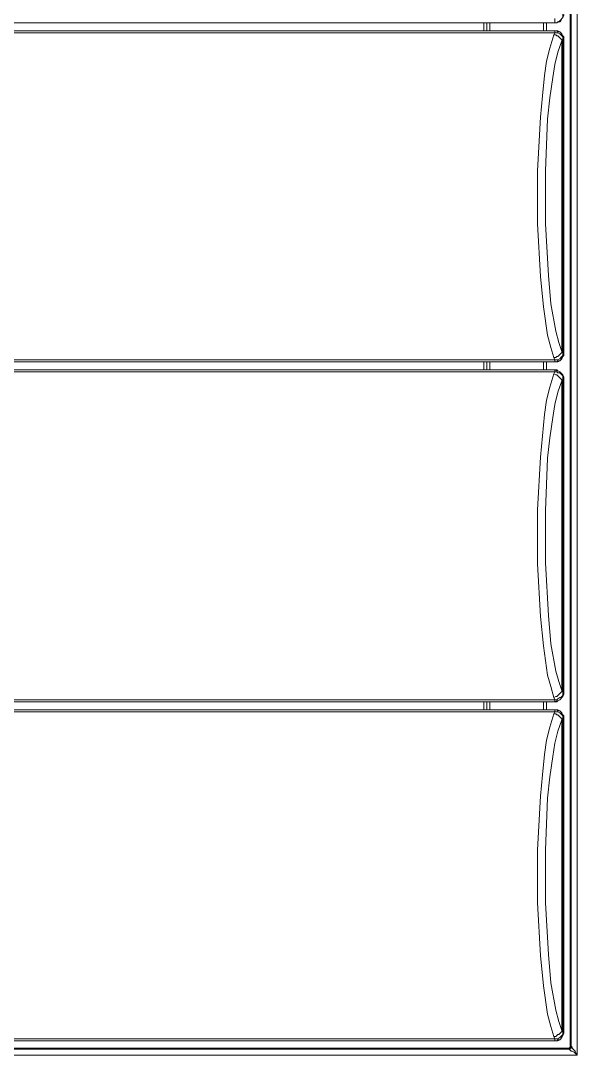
# Model space of a CAD drawing. Header units: centimetres. Extents: x -12.5 to 12.5, y -6.1 to 6.1.
# Drawn here: x 2.024 to 3.958, y -3.584 to 0.012 of the extents above; entities that cross this region are included whole.
import ezdxf

# ---------------------------------------------------------------- set-up
doc = ezdxf.new("R2010")
doc.units = ezdxf.units.CM
doc.header["$MEASUREMENT"] = 0
doc.layers.add('Camada 1', color=7, linetype='Continuous')

msp = doc.modelspace()

# ---------------------------------------------------------------- linework, layer by layer
at = {"layer": 'Camada 1', "color": 251, "lineweight": 9}
for points in [[(3.95838, 3.56612), (3.95838, 3.56612), (3.95838, -3.5839), (3.95838, -3.5839)], [(3.93367, 3.53436), (3.93367, 3.53436), (3.93367, -3.54861), (3.93367, -3.54861)], [(3.9372, -3.55214), (3.9372, -3.55214), (3.9372, 3.53789), (3.9372, 3.53789)], [(3.88003, 0.00522), (3.88003, 0.00522), (0.16881, 0.00522), (0.16881, 0.00522)], [(0.16881, 0.00522), (0.16881, 0.00522), (3.88003, 0.00522), (3.88003, 0.00522)], [(3.63309, -0.02301), (3.63309, -0.02301), (3.63309, 0.00522), (3.63309, 0.00522)], [(3.64367, 0.00522), (3.64367, 0.00522), (3.64367, -0.02301), (3.64367, -0.02301)], [(3.64367, -0.02301), (3.64367, -0.02301), (3.64367, 0.00522), (3.64367, 0.00522)], [(3.65425, 0.00522), (3.65425, 0.00522), (3.65425, -0.02301), (3.65425, -0.02301)], [(3.84123, -0.02301), (3.84123, -0.02301), (3.84123, 0.00522), (3.84123, 0.00522)], [(3.84123, -0.02301), (3.84123, -0.02301), (3.84123, 0.00522), (3.84123, 0.00522)], [(3.85181, 0.00522), (3.85181, 0.00522), (3.85181, -0.02301), (3.85181, -0.02301)], [(3.88003, 0.00522), (3.88003, 0.00522), (3.88003, 0.00522), (3.88003, 0.00522)], [(0.16881, -0.02301), (0.16881, -0.02301), (3.88003, -0.02301), (3.88003, -0.02301)], [(3.88003, -0.02301), (3.88003, -0.02301), (0.16881, -0.02301), (0.16881, -0.02301)], [(3.88003, -0.03006), (3.88003, -0.03006), (0.16881, -0.03006), (0.16881, -0.03006)], [(3.8765, -0.03712), (3.8765, -0.03712), (3.88003, -0.03006), (3.88003, -0.03006)], [(3.88003, -0.02301), (3.88003, -0.02301), (3.88003, -0.02301), (3.88003, -0.02301)], [(3.88003, -0.02301), (3.88003, -0.02301), (3.88003, -0.02301), (3.88003, -0.02301)], [(3.90825, -0.05123), (3.90825, -0.05123), (3.90473, -0.05828), (3.90473, -0.05828)], [(3.90473, -1.13778), (3.90473, -1.13778), (3.90473, -0.05828), (3.90473, -0.05828)], [(3.90825, -0.05123), (3.90825, -0.05123), (3.90825, -0.05123), (3.90825, -0.05123)], [(3.90825, -0.05123), (3.90825, -0.05123), (3.90825, -1.14484), (3.90825, -1.14484)], [(3.91178, -0.05123), (3.91178, -0.05123), (3.90825, -0.05123), (3.90825, -0.05123)], [(3.91178, -1.14484), (3.91178, -1.14484), (3.91178, -0.05123), (3.91178, -0.05123)], [(3.90473, -1.13778), (3.90473, -1.13778), (3.90825, -1.14484), (3.90825, -1.14484)], [(3.90825, -1.14484), (3.90825, -1.14484), (3.90825, -1.14484), (3.90825, -1.14484)], [(3.90825, -1.14484), (3.90825, -1.14484), (3.91178, -1.14484), (3.91178, -1.14484)], [(0.16881, -1.16601), (0.16881, -1.16601), (3.88003, -1.16601), (3.88003, -1.16601)], [(3.88003, -1.17306), (3.88003, -1.17306), (0.16881, -1.17306), (0.16881, -1.17306)], [(0.16881, -1.17306), (0.16881, -1.17306), (3.88003, -1.17306), (3.88003, -1.17306)], [(3.63309, -1.20129), (3.63309, -1.20129), (3.63309, -1.17306), (3.63309, -1.17306)], [(3.64367, -1.17306), (3.64367, -1.17306), (3.64367, -1.20129), (3.64367, -1.20129)], [(3.64367, -1.20129), (3.64367, -1.20129), (3.64367, -1.17306), (3.64367, -1.17306)], [(3.65425, -1.17306), (3.65425, -1.17306), (3.65425, -1.20129), (3.65425, -1.20129)], [(3.84123, -1.20129), (3.84123, -1.20129), (3.84123, -1.17306), (3.84123, -1.17306)], [(3.84123, -1.20129), (3.84123, -1.20129), (3.84123, -1.17306), (3.84123, -1.17306)], [(3.85181, -1.17306), (3.85181, -1.17306), (3.85181, -1.20129), (3.85181, -1.20129)], [(3.88003, -1.16601), (3.88003, -1.16601), (3.8765, -1.15895), (3.8765, -1.15895)], [(3.88003, -1.17306), (3.88003, -1.17306), (3.88003, -1.17306), (3.88003, -1.17306)], [(3.88003, -1.17306), (3.88003, -1.17306), (3.88003, -1.17306), (3.88003, -1.17306)], [(0.16881, -1.20129), (0.16881, -1.20129), (3.88003, -1.20129), (3.88003, -1.20129)], [(3.88003, -1.20129), (3.88003, -1.20129), (0.16881, -1.20129), (0.16881, -1.20129)], [(3.88003, -1.20834), (3.88003, -1.20834), (0.16881, -1.20834), (0.16881, -1.20834)], [(3.8765, -1.2154), (3.8765, -1.2154), (3.88003, -1.20834), (3.88003, -1.20834)], [(3.88003, -1.20129), (3.88003, -1.20129), (3.88003, -1.20129), (3.88003, -1.20129)], [(3.88003, -1.20129), (3.88003, -1.20129), (3.88003, -1.20129), (3.88003, -1.20129)], [(3.90825, -1.23304), (3.90825, -1.23304), (3.90473, -1.24009), (3.90473, -1.24009)], [(3.90473, -2.31606), (3.90473, -2.31606), (3.90473, -1.24009), (3.90473, -1.24009)], [(3.90825, -1.23304), (3.90825, -1.23304), (3.90825, -1.23304), (3.90825, -1.23304)], [(3.90825, -1.23304), (3.90825, -1.23304), (3.90825, -2.32312), (3.90825, -2.32312)], [(3.91178, -1.23304), (3.91178, -1.23304), (3.90825, -1.23304), (3.90825, -1.23304)], [(3.91178, -2.32312), (3.91178, -2.32312), (3.91178, -1.23304), (3.91178, -1.23304)], [(3.90473, -2.31606), (3.90473, -2.31606), (3.90825, -2.32312), (3.90825, -2.32312)], [(3.90825, -2.32312), (3.90825, -2.32312), (3.90825, -2.32312), (3.90825, -2.32312)], [(3.90825, -2.32312), (3.90825, -2.32312), (3.91178, -2.32312), (3.91178, -2.32312)], [(0.16881, -2.34781), (0.16881, -2.34781), (3.88003, -2.34781), (3.88003, -2.34781)], [(3.88003, -2.35487), (3.88003, -2.35487), (0.16881, -2.35487), (0.16881, -2.35487)], [(0.16881, -2.35487), (0.16881, -2.35487), (3.88003, -2.35487), (3.88003, -2.35487)], [(3.63309, -2.38309), (3.63309, -2.38309), (3.63309, -2.35487), (3.63309, -2.35487)], [(3.64367, -2.35487), (3.64367, -2.35487), (3.64367, -2.38309), (3.64367, -2.38309)], [(3.64367, -2.38309), (3.64367, -2.38309), (3.64367, -2.35487), (3.64367, -2.35487)], [(3.65425, -2.35487), (3.65425, -2.35487), (3.65425, -2.38309), (3.65425, -2.38309)], [(3.84123, -2.38309), (3.84123, -2.38309), (3.84123, -2.35487), (3.84123, -2.35487)], [(3.84123, -2.38309), (3.84123, -2.38309), (3.84123, -2.35487), (3.84123, -2.35487)], [(3.85181, -2.35487), (3.85181, -2.35487), (3.85181, -2.38309), (3.85181, -2.38309)], [(3.88003, -2.34781), (3.88003, -2.34781), (3.8765, -2.34076), (3.8765, -2.34076)], [(3.88003, -2.35487), (3.88003, -2.35487), (3.88003, -2.35487), (3.88003, -2.35487)], [(3.88003, -2.35487), (3.88003, -2.35487), (3.88003, -2.35487), (3.88003, -2.35487)], [(0.16881, -2.38309), (0.16881, -2.38309), (3.88003, -2.38309), (3.88003, -2.38309)], [(3.88003, -2.38309), (3.88003, -2.38309), (0.16881, -2.38309), (0.16881, -2.38309)], [(3.88003, -2.39015), (3.88003, -2.39015), (0.16881, -2.39015), (0.16881, -2.39015)], [(3.8765, -2.3972), (3.8765, -2.3972), (3.88003, -2.39015), (3.88003, -2.39015)], [(3.88003, -2.38309), (3.88003, -2.38309), (3.88003, -2.38309), (3.88003, -2.38309)], [(3.88003, -2.38309), (3.88003, -2.38309), (3.88003, -2.38309), (3.88003, -2.38309)], [(3.90825, -2.41131), (3.90825, -2.41131), (3.90473, -2.41837), (3.90473, -2.41837)], [(3.90473, -3.49787), (3.90473, -3.49787), (3.90473, -2.41837), (3.90473, -2.41837)], [(3.90825, -2.41131), (3.90825, -2.41131), (3.90825, -2.41131), (3.90825, -2.41131)], [(3.90825, -2.41131), (3.90825, -2.41131), (3.90825, -3.50492), (3.90825, -3.50492)], [(3.91178, -2.41131), (3.91178, -2.41131), (3.90825, -2.41131), (3.90825, -2.41131)], [(3.91178, -3.50492), (3.91178, -3.50492), (3.91178, -2.41131), (3.91178, -2.41131)], [(3.88003, -3.52608), (3.88003, -3.52608), (3.8765, -3.51903), (3.8765, -3.51903)], [(3.90473, -3.49787), (3.90473, -3.49787), (3.90825, -3.50492), (3.90825, -3.50492)], [(3.90825, -3.50492), (3.90825, -3.50492), (3.90825, -3.50492), (3.90825, -3.50492)], [(3.90825, -3.50492), (3.90825, -3.50492), (3.91178, -3.50492), (3.91178, -3.50492)], [(3.92662, -3.55921), (3.92662, -3.55921), (0.12221, -3.55921), (0.12221, -3.55921)], [(0.16881, -3.52608), (0.16881, -3.52608), (3.88003, -3.52608), (3.88003, -3.52608)], [(3.88003, -3.53314), (3.88003, -3.53314), (0.16881, -3.53314), (0.16881, -3.53314)], [(0.16881, -3.53314), (0.16881, -3.53314), (3.88003, -3.53314), (3.88003, -3.53314)], [(3.88003, -3.53314), (3.88003, -3.53314), (3.88003, -3.53314), (3.88003, -3.53314)], [(3.88003, -3.53314), (3.88003, -3.53314), (3.88003, -3.53314), (3.88003, -3.53314)], [(3.92662, -3.56273), (3.92662, -3.56273), (3.92662, -3.55921), (3.92662, -3.55921)], [(3.93367, -3.54861), (3.93367, -3.54861), (3.9372, -3.55214), (3.9372, -3.55214)], [(3.95838, -3.5839), (3.95838, -3.5839), (0.09045, -3.5839), (0.09045, -3.5839)], [(0.12221, -3.56273), (0.12221, -3.56273), (3.92662, -3.56273), (3.92662, -3.56273)]]:
    msp.add_open_spline(points, degree=3, dxfattribs=at)
for points, knots in [([(3.88003, 0.00522), (3.88003, 0.00522), (3.88709, 0.00522), (3.88709, 0.00522), (3.88709, 0.00522), (3.89062, 0.00874), (3.89062, 0.00874), (3.89062, 0.00874), (3.89767, 0.01227), (3.89767, 0.01227), (3.89767, 0.01227), (3.9012, 0.0158), (3.9012, 0.0158), (3.9012, 0.0158), (3.90473, 0.01933), (3.90473, 0.01933), (3.90473, 0.01933), (3.90825, 0.02285), (3.90825, 0.02285), (3.90825, 0.02285), (3.90825, 0.02991), (3.90825, 0.02991), (3.90825, 0.02991), (3.90825, 0.03697), (3.90825, 0.03697)], [0, 0, 0, 0, 0.125, 0.125, 0.125, 0.25, 0.25, 0.25, 0.375, 0.375, 0.375, 0.5, 0.5, 0.5, 0.625, 0.625, 0.625, 0.75, 0.75, 0.75, 0.875, 0.875, 0.875, 1, 1, 1, 1]), ([(3.91178, 0.03344), (3.91178, 0.03344), (3.91178, 0.02991), (3.91178, 0.02991), (3.91178, 0.02991), (3.90825, 0.02285), (3.90825, 0.02285), (3.90825, 0.02285), (3.90473, 0.01933), (3.90473, 0.01933), (3.90473, 0.01933), (3.9012, 0.01227), (3.9012, 0.01227), (3.9012, 0.01227), (3.89767, 0.00874), (3.89767, 0.00874), (3.89767, 0.00874), (3.89414, 0.00874), (3.89414, 0.00874), (3.89414, 0.00874), (3.88709, 0.00522), (3.88709, 0.00522), (3.88709, 0.00522), (3.88003, 0.00522), (3.88003, 0.00522)], [0, 0, 0, 0, 0.125, 0.125, 0.125, 0.25, 0.25, 0.25, 0.375, 0.375, 0.375, 0.5, 0.5, 0.5, 0.625, 0.625, 0.625, 0.75, 0.75, 0.75, 0.875, 0.875, 0.875, 1, 1, 1, 1]), ([(3.88003, 0.00522), (3.88003, 0.00522), (3.88003, 0.00522), (3.88003, 0.00522), (3.88003, 0.00522), (3.88003, 0.00874), (3.88003, 0.00874), (3.88003, 0.00874), (3.88003, 0.01227), (3.88003, 0.01227), (3.88003, 0.01227), (3.88003, 0.0158), (3.88003, 0.0158), (3.88003, 0.0158), (3.88003, 0.01933), (3.88003, 0.01933)], [0, 0, 0, 0, 0.2, 0.2, 0.2, 0.4, 0.4, 0.4, 0.6, 0.6, 0.6, 0.8, 0.8, 0.8, 1, 1, 1, 1]), ([(3.88003, -0.02301), (3.88003, -0.02301), (3.88709, -0.02301), (3.88709, -0.02301), (3.88709, -0.02301), (3.89062, -0.02654), (3.89062, -0.02654), (3.89062, -0.02654), (3.89767, -0.02654), (3.89767, -0.02654), (3.89767, -0.02654), (3.9012, -0.03006), (3.9012, -0.03006), (3.9012, -0.03006), (3.90473, -0.03712), (3.90473, -0.03712), (3.90473, -0.03712), (3.90825, -0.04065), (3.90825, -0.04065), (3.90825, -0.04065), (3.90825, -0.0477), (3.90825, -0.0477), (3.90825, -0.0477), (3.90825, -0.05123), (3.90825, -0.05123)], [0, 0, 0, 0, 0.125, 0.125, 0.125, 0.25, 0.25, 0.25, 0.375, 0.375, 0.375, 0.5, 0.5, 0.5, 0.625, 0.625, 0.625, 0.75, 0.75, 0.75, 0.875, 0.875, 0.875, 1, 1, 1, 1]), ([(3.88003, -0.03006), (3.88003, -0.03006), (3.88003, -0.02654), (3.88003, -0.02654), (3.88003, -0.02654), (3.88003, -0.02301), (3.88003, -0.02301)], [0, 0, 0, 0, 0.5, 0.5, 0.5, 1, 1, 1, 1]), ([(3.88003, -0.02301), (3.88003, -0.02301), (3.88709, -0.02301), (3.88709, -0.02301), (3.88709, -0.02301), (3.89062, -0.02654), (3.89062, -0.02654), (3.89062, -0.02654), (3.89767, -0.02654), (3.89767, -0.02654), (3.89767, -0.02654), (3.9012, -0.03006), (3.9012, -0.03006), (3.9012, -0.03006), (3.90473, -0.03712), (3.90473, -0.03712), (3.90473, -0.03712), (3.90825, -0.04065), (3.90825, -0.04065), (3.90825, -0.04065), (3.90825, -0.0477), (3.90825, -0.0477), (3.90825, -0.0477), (3.90825, -0.05123), (3.90825, -0.05123)], [0, 0, 0, 0, 0.125, 0.125, 0.125, 0.25, 0.25, 0.25, 0.375, 0.375, 0.375, 0.5, 0.5, 0.5, 0.625, 0.625, 0.625, 0.75, 0.75, 0.75, 0.875, 0.875, 0.875, 1, 1, 1, 1]), ([(3.91178, -0.05123), (3.91178, -0.05123), (3.91178, -0.04417), (3.91178, -0.04417), (3.91178, -0.04417), (3.90825, -0.04065), (3.90825, -0.04065), (3.90825, -0.04065), (3.90473, -0.03359), (3.90473, -0.03359), (3.90473, -0.03359), (3.9012, -0.03006), (3.9012, -0.03006), (3.9012, -0.03006), (3.89767, -0.02654), (3.89767, -0.02654), (3.89767, -0.02654), (3.89062, -0.02301), (3.89062, -0.02301), (3.89062, -0.02301), (3.88709, -0.02301), (3.88709, -0.02301), (3.88709, -0.02301), (3.88003, -0.02301), (3.88003, -0.02301)], [0, 0, 0, 0, 0.125, 0.125, 0.125, 0.25, 0.25, 0.25, 0.375, 0.375, 0.375, 0.5, 0.5, 0.5, 0.625, 0.625, 0.625, 0.75, 0.75, 0.75, 0.875, 0.875, 0.875, 1, 1, 1, 1]), ([(3.88003, -0.03006), (3.88003, -0.03006), (3.88709, -0.03006), (3.88709, -0.03006), (3.88709, -0.03006), (3.89062, -0.03006), (3.89062, -0.03006), (3.89062, -0.03006), (3.89767, -0.03359), (3.89767, -0.03359), (3.89767, -0.03359), (3.9012, -0.03712), (3.9012, -0.03712), (3.9012, -0.03712), (3.90473, -0.04065), (3.90473, -0.04065), (3.90473, -0.04065), (3.90825, -0.04417), (3.90825, -0.04417), (3.90825, -0.04417), (3.90825, -0.0477), (3.90825, -0.0477), (3.90825, -0.0477), (3.90825, -0.05123), (3.90825, -0.05123)], [0, 0, 0, 0, 0.125, 0.125, 0.125, 0.25, 0.25, 0.25, 0.375, 0.375, 0.375, 0.5, 0.5, 0.5, 0.625, 0.625, 0.625, 0.75, 0.75, 0.75, 0.875, 0.875, 0.875, 1, 1, 1, 1]), ([(3.8765, -1.15895), (3.8765, -1.15895), (3.86592, -1.12367), (3.86592, -1.12367), (3.86592, -1.12367), (3.85534, -1.08134), (3.85534, -1.08134), (3.85534, -1.08134), (3.84123, -0.98256), (3.84123, -0.98256), (3.84123, -0.98256), (3.83064, -0.87673), (3.83064, -0.87673), (3.83064, -0.87673), (3.82006, -0.69328), (3.82006, -0.69328), (3.82006, -0.69328), (3.82006, -0.50984), (3.82006, -0.50984), (3.82006, -0.50984), (3.83064, -0.32287), (3.83064, -0.32287), (3.83064, -0.32287), (3.8377, -0.24879), (3.8377, -0.24879), (3.8377, -0.24879), (3.84475, -0.17823), (3.84475, -0.17823), (3.84475, -0.17823), (3.85181, -0.12884), (3.85181, -0.12884), (3.85181, -0.12884), (3.86239, -0.08298), (3.86239, -0.08298), (3.86239, -0.08298), (3.8765, -0.03712), (3.8765, -0.03712)], [0, 0, 0, 0, 0.0833333, 0.0833333, 0.0833333, 0.1666667, 0.1666667, 0.1666667, 0.25, 0.25, 0.25, 0.3333333, 0.3333333, 0.3333333, 0.4166667, 0.4166667, 0.4166667, 0.5, 0.5, 0.5, 0.5833333, 0.5833333, 0.5833333, 0.6666667, 0.6666667, 0.6666667, 0.75, 0.75, 0.75, 0.8333333, 0.8333333, 0.8333333, 0.9166667, 0.9166667, 0.9166667, 1, 1, 1, 1]), ([(3.90473, -0.05828), (3.90473, -0.05828), (3.89062, -0.09709), (3.89062, -0.09709), (3.89062, -0.09709), (3.88003, -0.13942), (3.88003, -0.13942), (3.88003, -0.13942), (3.87298, -0.18529), (3.87298, -0.18529), (3.87298, -0.18529), (3.86239, -0.25584), (3.86239, -0.25584), (3.86239, -0.25584), (3.85534, -0.32992), (3.85534, -0.32992), (3.85534, -0.32992), (3.84828, -0.50984), (3.84828, -0.50984), (3.84828, -0.50984), (3.84828, -0.69328), (3.84828, -0.69328), (3.84828, -0.69328), (3.85887, -0.8732), (3.85887, -0.8732), (3.85887, -0.8732), (3.86592, -0.97198), (3.86592, -0.97198), (3.86592, -0.97198), (3.88356, -1.06723), (3.88356, -1.06723), (3.88356, -1.06723), (3.89414, -1.10603), (3.89414, -1.10603), (3.89414, -1.10603), (3.90473, -1.13778), (3.90473, -1.13778)], [0, 0, 0, 0, 0.0833333, 0.0833333, 0.0833333, 0.1666667, 0.1666667, 0.1666667, 0.25, 0.25, 0.25, 0.3333333, 0.3333333, 0.3333333, 0.4166667, 0.4166667, 0.4166667, 0.5, 0.5, 0.5, 0.5833333, 0.5833333, 0.5833333, 0.6666667, 0.6666667, 0.6666667, 0.75, 0.75, 0.75, 0.8333333, 0.8333333, 0.8333333, 0.9166667, 0.9166667, 0.9166667, 1, 1, 1, 1]), ([(3.8765, -0.03712), (3.8765, -0.03712), (3.88356, -0.03712), (3.88356, -0.03712), (3.88356, -0.03712), (3.88709, -0.04065), (3.88709, -0.04065), (3.88709, -0.04065), (3.89062, -0.04065), (3.89062, -0.04065), (3.89062, -0.04065), (3.89414, -0.04417), (3.89414, -0.04417), (3.89414, -0.04417), (3.89767, -0.0477), (3.89767, -0.0477), (3.89767, -0.0477), (3.9012, -0.05123), (3.9012, -0.05123), (3.9012, -0.05123), (3.90473, -0.05476), (3.90473, -0.05476), (3.90473, -0.05476), (3.90473, -0.05828), (3.90473, -0.05828)], [0, 0, 0, 0, 0.125, 0.125, 0.125, 0.25, 0.25, 0.25, 0.375, 0.375, 0.375, 0.5, 0.5, 0.5, 0.625, 0.625, 0.625, 0.75, 0.75, 0.75, 0.875, 0.875, 0.875, 1, 1, 1, 1]), ([(3.8765, -1.15895), (3.8765, -1.15895), (3.88356, -1.15895), (3.88356, -1.15895), (3.88356, -1.15895), (3.88709, -1.15542), (3.88709, -1.15542), (3.88709, -1.15542), (3.89062, -1.15542), (3.89062, -1.15542), (3.89062, -1.15542), (3.89414, -1.1519), (3.89414, -1.1519), (3.89414, -1.1519), (3.89767, -1.14837), (3.89767, -1.14837), (3.89767, -1.14837), (3.9012, -1.14484), (3.9012, -1.14484), (3.9012, -1.14484), (3.90473, -1.14131), (3.90473, -1.14131), (3.90473, -1.14131), (3.90473, -1.13778), (3.90473, -1.13778)], [0, 0, 0, 0, 0.125, 0.125, 0.125, 0.25, 0.25, 0.25, 0.375, 0.375, 0.375, 0.5, 0.5, 0.5, 0.625, 0.625, 0.625, 0.75, 0.75, 0.75, 0.875, 0.875, 0.875, 1, 1, 1, 1]), ([(3.88003, -1.16601), (3.88003, -1.16601), (3.88709, -1.16601), (3.88709, -1.16601), (3.88709, -1.16601), (3.89062, -1.16601), (3.89062, -1.16601), (3.89062, -1.16601), (3.89767, -1.16248), (3.89767, -1.16248), (3.89767, -1.16248), (3.9012, -1.15895), (3.9012, -1.15895), (3.9012, -1.15895), (3.90473, -1.15542), (3.90473, -1.15542), (3.90473, -1.15542), (3.90825, -1.1519), (3.90825, -1.1519), (3.90825, -1.1519), (3.90825, -1.14837), (3.90825, -1.14837), (3.90825, -1.14837), (3.90825, -1.14484), (3.90825, -1.14484)], [0, 0, 0, 0, 0.125, 0.125, 0.125, 0.25, 0.25, 0.25, 0.375, 0.375, 0.375, 0.5, 0.5, 0.5, 0.625, 0.625, 0.625, 0.75, 0.75, 0.75, 0.875, 0.875, 0.875, 1, 1, 1, 1]), ([(3.88003, -1.17306), (3.88003, -1.17306), (3.88709, -1.17306), (3.88709, -1.17306), (3.88709, -1.17306), (3.89062, -1.16953), (3.89062, -1.16953), (3.89062, -1.16953), (3.89767, -1.16953), (3.89767, -1.16953), (3.89767, -1.16953), (3.9012, -1.16601), (3.9012, -1.16601), (3.9012, -1.16601), (3.90473, -1.15895), (3.90473, -1.15895), (3.90473, -1.15895), (3.90825, -1.15542), (3.90825, -1.15542), (3.90825, -1.15542), (3.90825, -1.14837), (3.90825, -1.14837), (3.90825, -1.14837), (3.90825, -1.14484), (3.90825, -1.14484)], [0, 0, 0, 0, 0.125, 0.125, 0.125, 0.25, 0.25, 0.25, 0.375, 0.375, 0.375, 0.5, 0.5, 0.5, 0.625, 0.625, 0.625, 0.75, 0.75, 0.75, 0.875, 0.875, 0.875, 1, 1, 1, 1]), ([(3.88003, -1.17306), (3.88003, -1.17306), (3.88709, -1.17306), (3.88709, -1.17306), (3.88709, -1.17306), (3.89062, -1.16953), (3.89062, -1.16953), (3.89062, -1.16953), (3.89767, -1.16953), (3.89767, -1.16953), (3.89767, -1.16953), (3.9012, -1.16601), (3.9012, -1.16601), (3.9012, -1.16601), (3.90473, -1.15895), (3.90473, -1.15895), (3.90473, -1.15895), (3.90825, -1.15542), (3.90825, -1.15542), (3.90825, -1.15542), (3.90825, -1.14837), (3.90825, -1.14837), (3.90825, -1.14837), (3.90825, -1.14484), (3.90825, -1.14484)], [0, 0, 0, 0, 0.125, 0.125, 0.125, 0.25, 0.25, 0.25, 0.375, 0.375, 0.375, 0.5, 0.5, 0.5, 0.625, 0.625, 0.625, 0.75, 0.75, 0.75, 0.875, 0.875, 0.875, 1, 1, 1, 1]), ([(3.88003, -1.17306), (3.88003, -1.17306), (3.88709, -1.17306), (3.88709, -1.17306), (3.88709, -1.17306), (3.89062, -1.17306), (3.89062, -1.17306), (3.89062, -1.17306), (3.89767, -1.16953), (3.89767, -1.16953), (3.89767, -1.16953), (3.9012, -1.16601), (3.9012, -1.16601), (3.9012, -1.16601), (3.90473, -1.16248), (3.90473, -1.16248), (3.90473, -1.16248), (3.90825, -1.15542), (3.90825, -1.15542), (3.90825, -1.15542), (3.91178, -1.1519), (3.91178, -1.1519), (3.91178, -1.1519), (3.91178, -1.14484), (3.91178, -1.14484)], [0, 0, 0, 0, 0.125, 0.125, 0.125, 0.25, 0.25, 0.25, 0.375, 0.375, 0.375, 0.5, 0.5, 0.5, 0.625, 0.625, 0.625, 0.75, 0.75, 0.75, 0.875, 0.875, 0.875, 1, 1, 1, 1]), ([(3.88003, -1.17306), (3.88003, -1.17306), (3.88003, -1.17306), (3.88003, -1.17306), (3.88003, -1.17306), (3.88003, -1.16953), (3.88003, -1.16953), (3.88003, -1.16953), (3.88003, -1.16601), (3.88003, -1.16601)], [0, 0, 0, 0, 0.3333333, 0.3333333, 0.3333333, 0.6666667, 0.6666667, 0.6666667, 1, 1, 1, 1]), ([(3.8765, -2.34076), (3.8765, -2.34076), (3.86592, -2.30195), (3.86592, -2.30195), (3.86592, -2.30195), (3.85534, -2.26315), (3.85534, -2.26315), (3.85534, -2.26315), (3.84123, -2.16084), (3.84123, -2.16084), (3.84123, -2.16084), (3.83064, -2.05853), (3.83064, -2.05853), (3.83064, -2.05853), (3.82006, -1.87509), (3.82006, -1.87509), (3.82006, -1.87509), (3.82006, -1.68812), (3.82006, -1.68812), (3.82006, -1.68812), (3.83064, -1.50467), (3.83064, -1.50467), (3.83064, -1.50467), (3.8377, -1.43059), (3.8377, -1.43059), (3.8377, -1.43059), (3.84475, -1.35651), (3.84475, -1.35651), (3.84475, -1.35651), (3.85181, -1.30712), (3.85181, -1.30712), (3.85181, -1.30712), (3.86239, -1.26126), (3.86239, -1.26126), (3.86239, -1.26126), (3.8765, -1.2154), (3.8765, -1.2154)], [0, 0, 0, 0, 0.0833333, 0.0833333, 0.0833333, 0.1666667, 0.1666667, 0.1666667, 0.25, 0.25, 0.25, 0.3333333, 0.3333333, 0.3333333, 0.4166667, 0.4166667, 0.4166667, 0.5, 0.5, 0.5, 0.5833333, 0.5833333, 0.5833333, 0.6666667, 0.6666667, 0.6666667, 0.75, 0.75, 0.75, 0.8333333, 0.8333333, 0.8333333, 0.9166667, 0.9166667, 0.9166667, 1, 1, 1, 1]), ([(3.8765, -1.2154), (3.8765, -1.2154), (3.88356, -1.21892), (3.88356, -1.21892), (3.88356, -1.21892), (3.88709, -1.21892), (3.88709, -1.21892), (3.88709, -1.21892), (3.89062, -1.22245), (3.89062, -1.22245), (3.89062, -1.22245), (3.89414, -1.22598), (3.89414, -1.22598), (3.89414, -1.22598), (3.89767, -1.22951), (3.89767, -1.22951), (3.89767, -1.22951), (3.9012, -1.23304), (3.9012, -1.23304), (3.9012, -1.23304), (3.90473, -1.23656), (3.90473, -1.23656), (3.90473, -1.23656), (3.90473, -1.24009), (3.90473, -1.24009)], [0, 0, 0, 0, 0.125, 0.125, 0.125, 0.25, 0.25, 0.25, 0.375, 0.375, 0.375, 0.5, 0.5, 0.5, 0.625, 0.625, 0.625, 0.75, 0.75, 0.75, 0.875, 0.875, 0.875, 1, 1, 1, 1]), ([(3.88003, -1.20129), (3.88003, -1.20129), (3.88709, -1.20481), (3.88709, -1.20481), (3.88709, -1.20481), (3.89062, -1.20481), (3.89062, -1.20481), (3.89062, -1.20481), (3.89767, -1.20834), (3.89767, -1.20834), (3.89767, -1.20834), (3.9012, -1.21187), (3.9012, -1.21187), (3.9012, -1.21187), (3.90473, -1.2154), (3.90473, -1.2154), (3.90473, -1.2154), (3.90825, -1.22245), (3.90825, -1.22245), (3.90825, -1.22245), (3.90825, -1.22598), (3.90825, -1.22598), (3.90825, -1.22598), (3.90825, -1.23304), (3.90825, -1.23304)], [0, 0, 0, 0, 0.125, 0.125, 0.125, 0.25, 0.25, 0.25, 0.375, 0.375, 0.375, 0.5, 0.5, 0.5, 0.625, 0.625, 0.625, 0.75, 0.75, 0.75, 0.875, 0.875, 0.875, 1, 1, 1, 1]), ([(3.88003, -1.20834), (3.88003, -1.20834), (3.88003, -1.20834), (3.88003, -1.20834), (3.88003, -1.20834), (3.88003, -1.20481), (3.88003, -1.20481), (3.88003, -1.20481), (3.88003, -1.20129), (3.88003, -1.20129)], [0, 0, 0, 0, 0.3333333, 0.3333333, 0.3333333, 0.6666667, 0.6666667, 0.6666667, 1, 1, 1, 1]), ([(3.88003, -1.20129), (3.88003, -1.20129), (3.88709, -1.20481), (3.88709, -1.20481), (3.88709, -1.20481), (3.89062, -1.20481), (3.89062, -1.20481), (3.89062, -1.20481), (3.89767, -1.20834), (3.89767, -1.20834), (3.89767, -1.20834), (3.9012, -1.21187), (3.9012, -1.21187), (3.9012, -1.21187), (3.90473, -1.2154), (3.90473, -1.2154), (3.90473, -1.2154), (3.90825, -1.22245), (3.90825, -1.22245), (3.90825, -1.22245), (3.90825, -1.22598), (3.90825, -1.22598), (3.90825, -1.22598), (3.90825, -1.23304), (3.90825, -1.23304)], [0, 0, 0, 0, 0.125, 0.125, 0.125, 0.25, 0.25, 0.25, 0.375, 0.375, 0.375, 0.5, 0.5, 0.5, 0.625, 0.625, 0.625, 0.75, 0.75, 0.75, 0.875, 0.875, 0.875, 1, 1, 1, 1]), ([(3.91178, -1.23304), (3.91178, -1.23304), (3.91178, -1.22598), (3.91178, -1.22598), (3.91178, -1.22598), (3.90825, -1.21892), (3.90825, -1.21892), (3.90825, -1.21892), (3.90473, -1.2154), (3.90473, -1.2154), (3.90473, -1.2154), (3.9012, -1.21187), (3.9012, -1.21187), (3.9012, -1.21187), (3.89767, -1.20834), (3.89767, -1.20834), (3.89767, -1.20834), (3.89062, -1.20481), (3.89062, -1.20481), (3.89062, -1.20481), (3.88709, -1.20129), (3.88709, -1.20129), (3.88709, -1.20129), (3.88003, -1.20129), (3.88003, -1.20129)], [0, 0, 0, 0, 0.125, 0.125, 0.125, 0.25, 0.25, 0.25, 0.375, 0.375, 0.375, 0.5, 0.5, 0.5, 0.625, 0.625, 0.625, 0.75, 0.75, 0.75, 0.875, 0.875, 0.875, 1, 1, 1, 1]), ([(3.88003, -1.20834), (3.88003, -1.20834), (3.88709, -1.20834), (3.88709, -1.20834), (3.88709, -1.20834), (3.89062, -1.21187), (3.89062, -1.21187), (3.89062, -1.21187), (3.89767, -1.21187), (3.89767, -1.21187), (3.89767, -1.21187), (3.9012, -1.2154), (3.9012, -1.2154), (3.9012, -1.2154), (3.90473, -1.21892), (3.90473, -1.21892), (3.90473, -1.21892), (3.90825, -1.22245), (3.90825, -1.22245), (3.90825, -1.22245), (3.90825, -1.22951), (3.90825, -1.22951), (3.90825, -1.22951), (3.90825, -1.23304), (3.90825, -1.23304)], [0, 0, 0, 0, 0.125, 0.125, 0.125, 0.25, 0.25, 0.25, 0.375, 0.375, 0.375, 0.5, 0.5, 0.5, 0.625, 0.625, 0.625, 0.75, 0.75, 0.75, 0.875, 0.875, 0.875, 1, 1, 1, 1]), ([(3.90473, -1.24009), (3.90473, -1.24009), (3.89062, -1.2789), (3.89062, -1.2789), (3.89062, -1.2789), (3.88003, -1.32123), (3.88003, -1.32123), (3.88003, -1.32123), (3.87298, -1.36709), (3.87298, -1.36709), (3.87298, -1.36709), (3.86239, -1.43765), (3.86239, -1.43765), (3.86239, -1.43765), (3.85534, -1.5082), (3.85534, -1.5082), (3.85534, -1.5082), (3.84828, -1.69165), (3.84828, -1.69165), (3.84828, -1.69165), (3.84828, -1.87156), (3.84828, -1.87156), (3.84828, -1.87156), (3.85887, -2.05501), (3.85887, -2.05501), (3.85887, -2.05501), (3.86592, -2.15379), (3.86592, -2.15379), (3.86592, -2.15379), (3.88356, -2.24903), (3.88356, -2.24903), (3.88356, -2.24903), (3.89414, -2.28431), (3.89414, -2.28431), (3.89414, -2.28431), (3.90473, -2.31606), (3.90473, -2.31606)], [0, 0, 0, 0, 0.0833333, 0.0833333, 0.0833333, 0.1666667, 0.1666667, 0.1666667, 0.25, 0.25, 0.25, 0.3333333, 0.3333333, 0.3333333, 0.4166667, 0.4166667, 0.4166667, 0.5, 0.5, 0.5, 0.5833333, 0.5833333, 0.5833333, 0.6666667, 0.6666667, 0.6666667, 0.75, 0.75, 0.75, 0.8333333, 0.8333333, 0.8333333, 0.9166667, 0.9166667, 0.9166667, 1, 1, 1, 1]), ([(3.8765, -2.34076), (3.8765, -2.34076), (3.88356, -2.33723), (3.88356, -2.33723), (3.88356, -2.33723), (3.88709, -2.33723), (3.88709, -2.33723), (3.88709, -2.33723), (3.89062, -2.3337), (3.89062, -2.3337), (3.89062, -2.3337), (3.89414, -2.33017), (3.89414, -2.33017), (3.89414, -2.33017), (3.89767, -2.32665), (3.89767, -2.32665), (3.89767, -2.32665), (3.9012, -2.32312), (3.9012, -2.32312), (3.9012, -2.32312), (3.90473, -2.31959), (3.90473, -2.31959), (3.90473, -2.31959), (3.90473, -2.31606), (3.90473, -2.31606)], [0, 0, 0, 0, 0.125, 0.125, 0.125, 0.25, 0.25, 0.25, 0.375, 0.375, 0.375, 0.5, 0.5, 0.5, 0.625, 0.625, 0.625, 0.75, 0.75, 0.75, 0.875, 0.875, 0.875, 1, 1, 1, 1]), ([(3.88003, -2.34781), (3.88003, -2.34781), (3.88709, -2.34781), (3.88709, -2.34781), (3.88709, -2.34781), (3.89062, -2.34429), (3.89062, -2.34429), (3.89062, -2.34429), (3.89767, -2.34076), (3.89767, -2.34076), (3.89767, -2.34076), (3.9012, -2.34076), (3.9012, -2.34076), (3.9012, -2.34076), (3.90473, -2.33723), (3.90473, -2.33723), (3.90473, -2.33723), (3.90825, -2.3337), (3.90825, -2.3337), (3.90825, -2.3337), (3.90825, -2.32665), (3.90825, -2.32665), (3.90825, -2.32665), (3.90825, -2.32312), (3.90825, -2.32312)], [0, 0, 0, 0, 0.125, 0.125, 0.125, 0.25, 0.25, 0.25, 0.375, 0.375, 0.375, 0.5, 0.5, 0.5, 0.625, 0.625, 0.625, 0.75, 0.75, 0.75, 0.875, 0.875, 0.875, 1, 1, 1, 1]), ([(3.88003, -2.35487), (3.88003, -2.35487), (3.88709, -2.35134), (3.88709, -2.35134), (3.88709, -2.35134), (3.89062, -2.35134), (3.89062, -2.35134), (3.89062, -2.35134), (3.89767, -2.34781), (3.89767, -2.34781), (3.89767, -2.34781), (3.9012, -2.34429), (3.9012, -2.34429), (3.9012, -2.34429), (3.90473, -2.34076), (3.90473, -2.34076), (3.90473, -2.34076), (3.90825, -2.3337), (3.90825, -2.3337), (3.90825, -2.3337), (3.90825, -2.33017), (3.90825, -2.33017), (3.90825, -2.33017), (3.90825, -2.32312), (3.90825, -2.32312)], [0, 0, 0, 0, 0.125, 0.125, 0.125, 0.25, 0.25, 0.25, 0.375, 0.375, 0.375, 0.5, 0.5, 0.5, 0.625, 0.625, 0.625, 0.75, 0.75, 0.75, 0.875, 0.875, 0.875, 1, 1, 1, 1]), ([(3.88003, -2.35487), (3.88003, -2.35487), (3.88709, -2.35134), (3.88709, -2.35134), (3.88709, -2.35134), (3.89062, -2.35134), (3.89062, -2.35134), (3.89062, -2.35134), (3.89767, -2.34781), (3.89767, -2.34781), (3.89767, -2.34781), (3.9012, -2.34429), (3.9012, -2.34429), (3.9012, -2.34429), (3.90473, -2.34076), (3.90473, -2.34076), (3.90473, -2.34076), (3.90825, -2.3337), (3.90825, -2.3337), (3.90825, -2.3337), (3.90825, -2.33017), (3.90825, -2.33017), (3.90825, -2.33017), (3.90825, -2.32312), (3.90825, -2.32312)], [0, 0, 0, 0, 0.125, 0.125, 0.125, 0.25, 0.25, 0.25, 0.375, 0.375, 0.375, 0.5, 0.5, 0.5, 0.625, 0.625, 0.625, 0.75, 0.75, 0.75, 0.875, 0.875, 0.875, 1, 1, 1, 1]), ([(3.88003, -2.35487), (3.88003, -2.35487), (3.88709, -2.35487), (3.88709, -2.35487), (3.88709, -2.35487), (3.89062, -2.35134), (3.89062, -2.35134), (3.89062, -2.35134), (3.89767, -2.34781), (3.89767, -2.34781), (3.89767, -2.34781), (3.9012, -2.34429), (3.9012, -2.34429), (3.9012, -2.34429), (3.90473, -2.34076), (3.90473, -2.34076), (3.90473, -2.34076), (3.90825, -2.33723), (3.90825, -2.33723), (3.90825, -2.33723), (3.91178, -2.33017), (3.91178, -2.33017), (3.91178, -2.33017), (3.91178, -2.32312), (3.91178, -2.32312)], [0, 0, 0, 0, 0.125, 0.125, 0.125, 0.25, 0.25, 0.25, 0.375, 0.375, 0.375, 0.5, 0.5, 0.5, 0.625, 0.625, 0.625, 0.75, 0.75, 0.75, 0.875, 0.875, 0.875, 1, 1, 1, 1]), ([(3.88003, -2.35487), (3.88003, -2.35487), (3.88003, -2.35487), (3.88003, -2.35487), (3.88003, -2.35487), (3.88003, -2.35134), (3.88003, -2.35134), (3.88003, -2.35134), (3.88003, -2.34781), (3.88003, -2.34781)], [0, 0, 0, 0, 0.3333333, 0.3333333, 0.3333333, 0.6666667, 0.6666667, 0.6666667, 1, 1, 1, 1]), ([(3.8765, -3.51903), (3.8765, -3.51903), (3.86592, -3.48376), (3.86592, -3.48376), (3.86592, -3.48376), (3.85534, -3.44142), (3.85534, -3.44142), (3.85534, -3.44142), (3.84123, -3.34265), (3.84123, -3.34265), (3.84123, -3.34265), (3.83064, -3.23681), (3.83064, -3.23681), (3.83064, -3.23681), (3.82006, -3.05337), (3.82006, -3.05337), (3.82006, -3.05337), (3.82006, -2.86992), (3.82006, -2.86992), (3.82006, -2.86992), (3.83064, -2.68295), (3.83064, -2.68295), (3.83064, -2.68295), (3.8377, -2.60887), (3.8377, -2.60887), (3.8377, -2.60887), (3.84475, -2.53831), (3.84475, -2.53831), (3.84475, -2.53831), (3.85181, -2.48892), (3.85181, -2.48892), (3.85181, -2.48892), (3.86239, -2.44306), (3.86239, -2.44306), (3.86239, -2.44306), (3.8765, -2.3972), (3.8765, -2.3972)], [0, 0, 0, 0, 0.0833333, 0.0833333, 0.0833333, 0.1666667, 0.1666667, 0.1666667, 0.25, 0.25, 0.25, 0.3333333, 0.3333333, 0.3333333, 0.4166667, 0.4166667, 0.4166667, 0.5, 0.5, 0.5, 0.5833333, 0.5833333, 0.5833333, 0.6666667, 0.6666667, 0.6666667, 0.75, 0.75, 0.75, 0.8333333, 0.8333333, 0.8333333, 0.9166667, 0.9166667, 0.9166667, 1, 1, 1, 1]), ([(3.8765, -2.3972), (3.8765, -2.3972), (3.88356, -2.3972), (3.88356, -2.3972), (3.88356, -2.3972), (3.88709, -2.40073), (3.88709, -2.40073), (3.88709, -2.40073), (3.89062, -2.40073), (3.89062, -2.40073), (3.89062, -2.40073), (3.89414, -2.40426), (3.89414, -2.40426), (3.89414, -2.40426), (3.89767, -2.40778), (3.89767, -2.40778), (3.89767, -2.40778), (3.9012, -2.41131), (3.9012, -2.41131), (3.9012, -2.41131), (3.90473, -2.41484), (3.90473, -2.41484), (3.90473, -2.41484), (3.90473, -2.41837), (3.90473, -2.41837)], [0, 0, 0, 0, 0.125, 0.125, 0.125, 0.25, 0.25, 0.25, 0.375, 0.375, 0.375, 0.5, 0.5, 0.5, 0.625, 0.625, 0.625, 0.75, 0.75, 0.75, 0.875, 0.875, 0.875, 1, 1, 1, 1]), ([(3.88003, -2.38309), (3.88003, -2.38309), (3.88709, -2.38309), (3.88709, -2.38309), (3.88709, -2.38309), (3.89062, -2.38662), (3.89062, -2.38662), (3.89062, -2.38662), (3.89767, -2.38662), (3.89767, -2.38662), (3.89767, -2.38662), (3.9012, -2.39015), (3.9012, -2.39015), (3.9012, -2.39015), (3.90473, -2.3972), (3.90473, -2.3972), (3.90473, -2.3972), (3.90825, -2.40073), (3.90825, -2.40073), (3.90825, -2.40073), (3.90825, -2.40778), (3.90825, -2.40778), (3.90825, -2.40778), (3.90825, -2.41131), (3.90825, -2.41131)], [0, 0, 0, 0, 0.125, 0.125, 0.125, 0.25, 0.25, 0.25, 0.375, 0.375, 0.375, 0.5, 0.5, 0.5, 0.625, 0.625, 0.625, 0.75, 0.75, 0.75, 0.875, 0.875, 0.875, 1, 1, 1, 1]), ([(3.88003, -2.39015), (3.88003, -2.39015), (3.88003, -2.38662), (3.88003, -2.38662), (3.88003, -2.38662), (3.88003, -2.38309), (3.88003, -2.38309)], [0, 0, 0, 0, 0.5, 0.5, 0.5, 1, 1, 1, 1]), ([(3.88003, -2.38309), (3.88003, -2.38309), (3.88709, -2.38309), (3.88709, -2.38309), (3.88709, -2.38309), (3.89062, -2.38662), (3.89062, -2.38662), (3.89062, -2.38662), (3.89767, -2.38662), (3.89767, -2.38662), (3.89767, -2.38662), (3.9012, -2.39015), (3.9012, -2.39015), (3.9012, -2.39015), (3.90473, -2.3972), (3.90473, -2.3972), (3.90473, -2.3972), (3.90825, -2.40073), (3.90825, -2.40073), (3.90825, -2.40073), (3.90825, -2.40778), (3.90825, -2.40778), (3.90825, -2.40778), (3.90825, -2.41131), (3.90825, -2.41131)], [0, 0, 0, 0, 0.125, 0.125, 0.125, 0.25, 0.25, 0.25, 0.375, 0.375, 0.375, 0.5, 0.5, 0.5, 0.625, 0.625, 0.625, 0.75, 0.75, 0.75, 0.875, 0.875, 0.875, 1, 1, 1, 1]), ([(3.91178, -2.41131), (3.91178, -2.41131), (3.91178, -2.40426), (3.91178, -2.40426), (3.91178, -2.40426), (3.90825, -2.40073), (3.90825, -2.40073), (3.90825, -2.40073), (3.90473, -2.39367), (3.90473, -2.39367), (3.90473, -2.39367), (3.9012, -2.39015), (3.9012, -2.39015), (3.9012, -2.39015), (3.89767, -2.38662), (3.89767, -2.38662), (3.89767, -2.38662), (3.89062, -2.38309), (3.89062, -2.38309), (3.89062, -2.38309), (3.88709, -2.38309), (3.88709, -2.38309), (3.88709, -2.38309), (3.88003, -2.38309), (3.88003, -2.38309)], [0, 0, 0, 0, 0.125, 0.125, 0.125, 0.25, 0.25, 0.25, 0.375, 0.375, 0.375, 0.5, 0.5, 0.5, 0.625, 0.625, 0.625, 0.75, 0.75, 0.75, 0.875, 0.875, 0.875, 1, 1, 1, 1]), ([(3.88003, -2.39015), (3.88003, -2.39015), (3.88709, -2.39015), (3.88709, -2.39015), (3.88709, -2.39015), (3.89062, -2.39015), (3.89062, -2.39015), (3.89062, -2.39015), (3.89767, -2.39367), (3.89767, -2.39367), (3.89767, -2.39367), (3.9012, -2.3972), (3.9012, -2.3972), (3.9012, -2.3972), (3.90473, -2.40073), (3.90473, -2.40073), (3.90473, -2.40073), (3.90825, -2.40426), (3.90825, -2.40426), (3.90825, -2.40426), (3.90825, -2.40778), (3.90825, -2.40778), (3.90825, -2.40778), (3.90825, -2.41131), (3.90825, -2.41131)], [0, 0, 0, 0, 0.125, 0.125, 0.125, 0.25, 0.25, 0.25, 0.375, 0.375, 0.375, 0.5, 0.5, 0.5, 0.625, 0.625, 0.625, 0.75, 0.75, 0.75, 0.875, 0.875, 0.875, 1, 1, 1, 1]), ([(3.90473, -2.41837), (3.90473, -2.41837), (3.89062, -2.45717), (3.89062, -2.45717), (3.89062, -2.45717), (3.88003, -2.49951), (3.88003, -2.49951), (3.88003, -2.49951), (3.87298, -2.54537), (3.87298, -2.54537), (3.87298, -2.54537), (3.86239, -2.61592), (3.86239, -2.61592), (3.86239, -2.61592), (3.85534, -2.69001), (3.85534, -2.69001), (3.85534, -2.69001), (3.84828, -2.86992), (3.84828, -2.86992), (3.84828, -2.86992), (3.84828, -3.05337), (3.84828, -3.05337), (3.84828, -3.05337), (3.85887, -3.23328), (3.85887, -3.23328), (3.85887, -3.23328), (3.86592, -3.33206), (3.86592, -3.33206), (3.86592, -3.33206), (3.88356, -3.42731), (3.88356, -3.42731), (3.88356, -3.42731), (3.89414, -3.46612), (3.89414, -3.46612), (3.89414, -3.46612), (3.90473, -3.49787), (3.90473, -3.49787)], [0, 0, 0, 0, 0.0833333, 0.0833333, 0.0833333, 0.1666667, 0.1666667, 0.1666667, 0.25, 0.25, 0.25, 0.3333333, 0.3333333, 0.3333333, 0.4166667, 0.4166667, 0.4166667, 0.5, 0.5, 0.5, 0.5833333, 0.5833333, 0.5833333, 0.6666667, 0.6666667, 0.6666667, 0.75, 0.75, 0.75, 0.8333333, 0.8333333, 0.8333333, 0.9166667, 0.9166667, 0.9166667, 1, 1, 1, 1]), ([(3.8765, -3.51903), (3.8765, -3.51903), (3.88356, -3.51903), (3.88356, -3.51903), (3.88356, -3.51903), (3.88709, -3.51551), (3.88709, -3.51551), (3.88709, -3.51551), (3.89062, -3.51198), (3.89062, -3.51198), (3.89062, -3.51198), (3.89414, -3.51198), (3.89414, -3.51198), (3.89414, -3.51198), (3.89767, -3.50845), (3.89767, -3.50845), (3.89767, -3.50845), (3.9012, -3.50492), (3.9012, -3.50492), (3.9012, -3.50492), (3.90473, -3.5014), (3.90473, -3.5014), (3.90473, -3.5014), (3.90473, -3.49787), (3.90473, -3.49787)], [0, 0, 0, 0, 0.125, 0.125, 0.125, 0.25, 0.25, 0.25, 0.375, 0.375, 0.375, 0.5, 0.5, 0.5, 0.625, 0.625, 0.625, 0.75, 0.75, 0.75, 0.875, 0.875, 0.875, 1, 1, 1, 1]), ([(3.88003, -3.52608), (3.88003, -3.52608), (3.88709, -3.52608), (3.88709, -3.52608), (3.88709, -3.52608), (3.89062, -3.52608), (3.89062, -3.52608), (3.89062, -3.52608), (3.89767, -3.52256), (3.89767, -3.52256), (3.89767, -3.52256), (3.9012, -3.51903), (3.9012, -3.51903), (3.9012, -3.51903), (3.90473, -3.51551), (3.90473, -3.51551), (3.90473, -3.51551), (3.90825, -3.51198), (3.90825, -3.51198), (3.90825, -3.51198), (3.90825, -3.50845), (3.90825, -3.50845), (3.90825, -3.50845), (3.90825, -3.50492), (3.90825, -3.50492)], [0, 0, 0, 0, 0.125, 0.125, 0.125, 0.25, 0.25, 0.25, 0.375, 0.375, 0.375, 0.5, 0.5, 0.5, 0.625, 0.625, 0.625, 0.75, 0.75, 0.75, 0.875, 0.875, 0.875, 1, 1, 1, 1]), ([(3.88003, -3.53314), (3.88003, -3.53314), (3.88709, -3.53314), (3.88709, -3.53314), (3.88709, -3.53314), (3.89062, -3.52961), (3.89062, -3.52961), (3.89062, -3.52961), (3.89767, -3.52961), (3.89767, -3.52961), (3.89767, -3.52961), (3.9012, -3.52608), (3.9012, -3.52608), (3.9012, -3.52608), (3.90473, -3.51903), (3.90473, -3.51903), (3.90473, -3.51903), (3.90825, -3.51551), (3.90825, -3.51551), (3.90825, -3.51551), (3.90825, -3.50845), (3.90825, -3.50845), (3.90825, -3.50845), (3.90825, -3.50492), (3.90825, -3.50492)], [0, 0, 0, 0, 0.125, 0.125, 0.125, 0.25, 0.25, 0.25, 0.375, 0.375, 0.375, 0.5, 0.5, 0.5, 0.625, 0.625, 0.625, 0.75, 0.75, 0.75, 0.875, 0.875, 0.875, 1, 1, 1, 1]), ([(3.88003, -3.53314), (3.88003, -3.53314), (3.88709, -3.53314), (3.88709, -3.53314), (3.88709, -3.53314), (3.89062, -3.52961), (3.89062, -3.52961), (3.89062, -3.52961), (3.89767, -3.52961), (3.89767, -3.52961), (3.89767, -3.52961), (3.9012, -3.52608), (3.9012, -3.52608), (3.9012, -3.52608), (3.90473, -3.51903), (3.90473, -3.51903), (3.90473, -3.51903), (3.90825, -3.51551), (3.90825, -3.51551), (3.90825, -3.51551), (3.90825, -3.50845), (3.90825, -3.50845), (3.90825, -3.50845), (3.90825, -3.50492), (3.90825, -3.50492)], [0, 0, 0, 0, 0.125, 0.125, 0.125, 0.25, 0.25, 0.25, 0.375, 0.375, 0.375, 0.5, 0.5, 0.5, 0.625, 0.625, 0.625, 0.75, 0.75, 0.75, 0.875, 0.875, 0.875, 1, 1, 1, 1]), ([(3.88003, -3.53314), (3.88003, -3.53314), (3.88709, -3.53314), (3.88709, -3.53314), (3.88709, -3.53314), (3.89062, -3.53314), (3.89062, -3.53314), (3.89062, -3.53314), (3.89767, -3.52961), (3.89767, -3.52961), (3.89767, -3.52961), (3.9012, -3.52608), (3.9012, -3.52608), (3.9012, -3.52608), (3.90473, -3.52256), (3.90473, -3.52256), (3.90473, -3.52256), (3.90825, -3.51551), (3.90825, -3.51551), (3.90825, -3.51551), (3.91178, -3.50845), (3.91178, -3.50845), (3.91178, -3.50845), (3.91178, -3.50492), (3.91178, -3.50492)], [0, 0, 0, 0, 0.125, 0.125, 0.125, 0.25, 0.25, 0.25, 0.375, 0.375, 0.375, 0.5, 0.5, 0.5, 0.625, 0.625, 0.625, 0.75, 0.75, 0.75, 0.875, 0.875, 0.875, 1, 1, 1, 1]), ([(3.88003, -3.53314), (3.88003, -3.53314), (3.88003, -3.53314), (3.88003, -3.53314), (3.88003, -3.53314), (3.88003, -3.52961), (3.88003, -3.52961), (3.88003, -3.52961), (3.88003, -3.52608), (3.88003, -3.52608)], [0, 0, 0, 0, 0.3333333, 0.3333333, 0.3333333, 0.6666667, 0.6666667, 0.6666667, 1, 1, 1, 1]), ([(3.93367, -3.54861), (3.93367, -3.54861), (3.93367, -3.55214), (3.93367, -3.55214), (3.93367, -3.55214), (3.93367, -3.55567), (3.93367, -3.55567), (3.93367, -3.55567), (3.93014, -3.55921), (3.93014, -3.55921), (3.93014, -3.55921), (3.92662, -3.55921), (3.92662, -3.55921)], [0, 0, 0, 0, 0.25, 0.25, 0.25, 0.5, 0.5, 0.5, 0.75, 0.75, 0.75, 1, 1, 1, 1]), ([(3.9372, -3.55214), (3.9372, -3.55214), (3.9372, -3.55567), (3.9372, -3.55567), (3.9372, -3.55567), (3.9372, -3.55921), (3.9372, -3.55921), (3.9372, -3.55921), (3.93367, -3.55921), (3.93367, -3.55921), (3.93367, -3.55921), (3.93367, -3.56273), (3.93367, -3.56273), (3.93367, -3.56273), (3.93014, -3.56273), (3.93014, -3.56273), (3.93014, -3.56273), (3.92662, -3.56273), (3.92662, -3.56273)], [0, 0, 0, 0, 0.1666667, 0.1666667, 0.1666667, 0.3333333, 0.3333333, 0.3333333, 0.5, 0.5, 0.5, 0.6666667, 0.6666667, 0.6666667, 0.8333333, 0.8333333, 0.8333333, 1, 1, 1, 1]), ([(3.9372, -3.55214), (3.9372, -3.55214), (3.9372, -3.55214), (3.9372, -3.55214), (3.9372, -3.55214), (3.94074, -3.55567), (3.94074, -3.55567), (3.94074, -3.55567), (3.94074, -3.55921), (3.94074, -3.55921), (3.94074, -3.55921), (3.94427, -3.56273), (3.94427, -3.56273), (3.94427, -3.56273), (3.94779, -3.56626), (3.94779, -3.56626), (3.94779, -3.56626), (3.95132, -3.56979), (3.95132, -3.56979), (3.95132, -3.56979), (3.95485, -3.57684), (3.95485, -3.57684), (3.95485, -3.57684), (3.95838, -3.5839), (3.95838, -3.5839)], [0, 0, 0, 0, 0.125, 0.125, 0.125, 0.25, 0.25, 0.25, 0.375, 0.375, 0.375, 0.5, 0.5, 0.5, 0.625, 0.625, 0.625, 0.75, 0.75, 0.75, 0.875, 0.875, 0.875, 1, 1, 1, 1]), ([(3.95838, -3.5839), (3.95838, -3.5839), (3.95132, -3.57684), (3.95132, -3.57684), (3.95132, -3.57684), (3.94779, -3.57332), (3.94779, -3.57332), (3.94779, -3.57332), (3.94074, -3.56979), (3.94074, -3.56979), (3.94074, -3.56979), (3.9372, -3.56979), (3.9372, -3.56979), (3.9372, -3.56979), (3.93367, -3.56626), (3.93367, -3.56626), (3.93367, -3.56626), (3.93014, -3.56273), (3.93014, -3.56273), (3.93014, -3.56273), (3.92662, -3.56273), (3.92662, -3.56273)], [0, 0, 0, 0, 0.1428571, 0.1428571, 0.1428571, 0.2857143, 0.2857143, 0.2857143, 0.4285714, 0.4285714, 0.4285714, 0.5714286, 0.5714286, 0.5714286, 0.7142857, 0.7142857, 0.7142857, 0.8571429, 0.8571429, 0.8571429, 1, 1, 1, 1])]:
    msp.add_open_spline(points, degree=3, knots=knots, dxfattribs=at)

doc.saveas('drawing.dxf')
